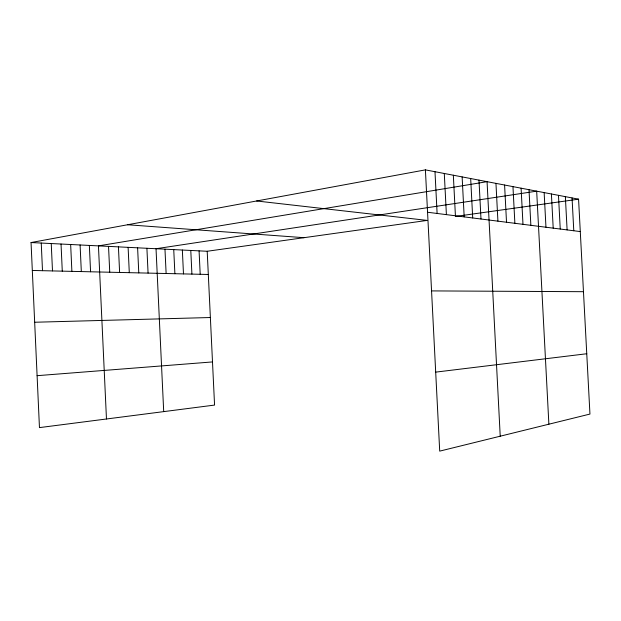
<?xml version="1.0" encoding="UTF-8"?>
<svg xmlns="http://www.w3.org/2000/svg" width="621" height="621" viewBox="0 0 621 621"><rect width="100%" height="100%" fill="white"/><g stroke="black" fill="none" stroke-linecap="round" stroke-linejoin="round"><path stroke-width="0.93" d="M31.05 242.547L207.204 251.264L214.563 405.078L39.457 427.613L31.05 242.547L425.401 169.875L578.57 199.178L589.95 414.067L439.707 451.125L425.401 169.875M207.204 251.264L427.201 220.408L256.613 200.979M455.356 216.457L578.57 199.178M435.686 372.126L586.76 353.745M37.097 375.682L212.498 361.927M34.667 322.245L210.372 317.525M431.556 290.907L583.468 291.699M32.315 270.461L208.314 274.474M127.6 224.755L304.011 237.688M427.551 212.25L580.286 231.579M572.05 197.928L573.781 230.756M565.351 196.647L567.105 229.91M558.473 195.336L560.243 229.04M551.401 193.977L553.202 228.148M544.143 192.588L545.96 227.232M548.879 424.197L536.676 191.159L156.026 248.734L163.703 411.622M528.999 189.692L530.862 225.322M521.097 188.179L522.983 224.328M512.962 186.626L514.871 223.296M504.586 185.027L506.519 222.24M495.962 183.374L497.918 221.154M500.223 436.198L487.066 181.674L98.444 245.885L106.47 418.989M478.985 180.121L480.988 219.011M470.671 178.537L472.705 217.963M462.133 176.9L464.182 216.884M453.338 175.215L455.418 215.774M444.294 173.492L446.398 214.633M434.987 171.706L437.114 213.461M199.077 250.868L200.195 274.288M190.787 250.457L191.912 274.102M182.349 250.038L183.482 273.908M173.74 249.611L174.889 273.714M164.969 249.176L166.125 273.512M146.905 248.284L148.07 273.1M137.606 247.818L138.778 272.891M128.112 247.352L129.292 272.673M118.425 246.871L119.612 272.456M108.535 246.382L109.738 272.223M89.354 245.435L90.573 271.788M80.093 244.977L81.32 271.579M70.654 244.503L71.889 271.361M61.037 244.03L62.279 271.144M51.233 243.541L52.49 270.919M41.242 243.052L42.5 270.694"/></g></svg>
